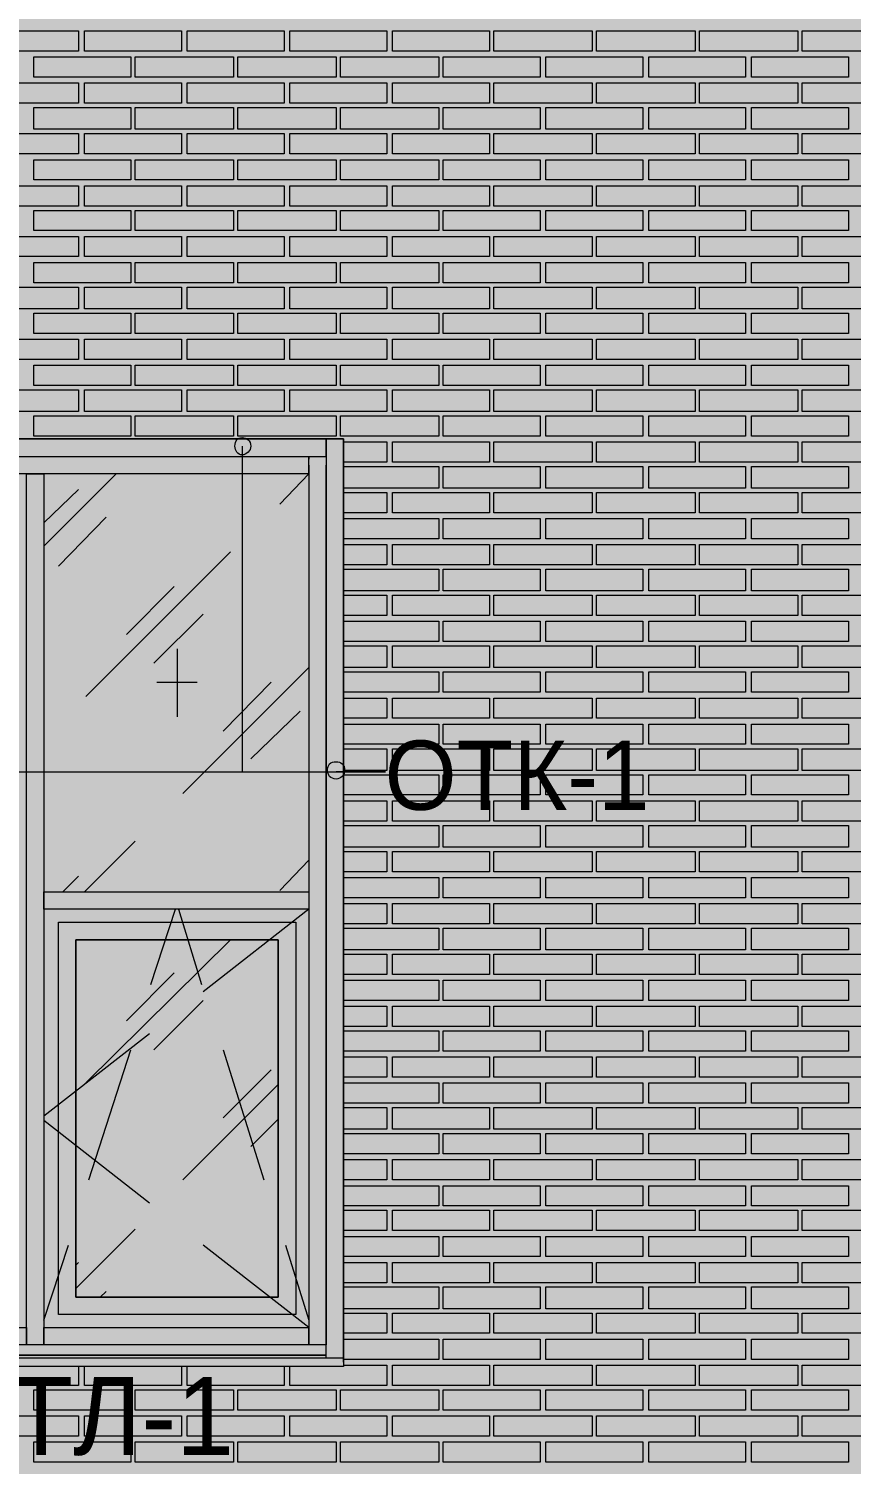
# Model space of a CAD drawing. Header units: millimetres. Extents: x -28928 to 100580, y -22867 to 36490.
# Drawn here: x 71995 to 74400, y 16595 to 20792 of the extents above; entities that cross this region are included whole.
import ezdxf

# ---------------------------------------------------------------- set-up
doc = ezdxf.new("R2010")
doc.units = ezdxf.units.MM
doc.layers.add('PDF _Геометрия', color=7, linetype='Continuous', true_color=0x8f8e8d)
doc.layers.add('PDF _Сплошная заливка', color=7, linetype='Continuous', true_color=0xffffff)
doc.layers.add('PDF _Текст', color=7, linetype='Continuous')

msp = doc.modelspace()

# ---------------------------------------------------------------- hatches: boundary and pattern name
at = {"layer": 'PDF _Сплошная заливка', "true_color": 0xdcd6cf, "transparency": 33554559}
msp.add_hatch(color=254, dxfattribs=at).paths.add_polyline_path([(64868.4, 16343.4), (64868.4, 19592.6), (66268.7, 19592.6), (66268.7, 16343.4), (82239.9, 16343.4), (82239.9, 30089.1), (52662.6, 30089.1), (52662.6, 16343.4), (62173.4, 16343.4), (62173.4, 19592.6), (64271.8, 19592.6), (64271.8, 16343.4)])

# ---------------------------------------------------------------- linework, layer by layer
at = {"layer": 'PDF _Геометрия', "lineweight": 9}
for points in [[(72141.1, 20785.7), (72141.1, 20726.4), (71857.6, 20726.4), (71857.6, 20785.7)], [(72441.4, 20785.7), (72441.4, 20726.4), (72158, 20726.4), (72158, 20785.7)], [(72741.8, 20785.7), (72741.8, 20726.4), (72458.4, 20726.4), (72458.4, 20785.7)], [(73042.2, 20785.7), (73042.2, 20726.4), (72758.7, 20726.4), (72758.7, 20785.7)], [(73342.6, 20785.7), (73342.6, 20726.4), (73059.1, 20726.4), (73059.1, 20785.7)], [(73643, 20785.7), (73643, 20726.4), (73355.3, 20726.4), (73355.3, 20785.7)], [(73943.4, 20785.7), (73943.4, 20726.4), (73655.7, 20726.4), (73655.7, 20785.7)], [(74243.7, 20785.7), (74243.7, 20726.4), (73956.1, 20726.4), (73956.1, 20785.7)], [(74539.9, 20785.7), (74539.9, 20726.4), (74256.4, 20726.4), (74256.4, 20785.7)], [(72293.4, 20650.3), (72149.5, 20650.3), (72009.9, 20650.3), (72009.9, 20709.5), (72149.5, 20709.5), (72293.4, 20709.5)], [(72593.7, 20650.3), (72449.9, 20650.3), (72306.1, 20650.3), (72306.1, 20709.5), (72449.9, 20709.5), (72593.7, 20709.5)], [(72894.1, 20650.3), (72750.3, 20650.3), (72606.4, 20650.3), (72606.4, 20709.5), (72750.3, 20709.5), (72894.1, 20709.5)], [(73194.5, 20650.3), (73050.7, 20650.3), (72906.8, 20650.3), (72906.8, 20709.5), (73050.7, 20709.5), (73194.5, 20709.5)], [(73490.7, 20650.3), (73351.1, 20650.3), (73207.2, 20650.3), (73207.2, 20709.5), (73351.1, 20709.5), (73490.7, 20709.5)], [(73791.1, 20650.3), (73651.4, 20650.3), (73507.6, 20650.3), (73507.6, 20709.5), (73651.4, 20709.5), (73791.1, 20709.5)], [(74091.4, 20650.3), (73947.6, 20650.3), (73808, 20650.3), (73808, 20709.5), (73947.6, 20709.5), (74091.4, 20709.5)], [(74391.8, 20650.3), (74248, 20650.3), (74108.4, 20650.3), (74108.4, 20709.5), (74248, 20709.5), (74391.8, 20709.5)], [(72141.1, 20633.4), (72141.1, 20574.1), (71857.6, 20574.1), (71857.6, 20633.4)], [(72441.4, 20633.4), (72441.4, 20574.1), (72158, 20574.1), (72158, 20633.4)], [(72741.8, 20633.4), (72741.8, 20574.1), (72458.4, 20574.1), (72458.4, 20633.4)], [(73042.2, 20633.4), (73042.2, 20574.1), (72758.7, 20574.1), (72758.7, 20633.4)], [(73342.6, 20633.4), (73342.6, 20574.1), (73059.1, 20574.1), (73059.1, 20633.4)], [(73643, 20633.4), (73643, 20574.1), (73355.3, 20574.1), (73355.3, 20633.4)], [(73943.4, 20633.4), (73943.4, 20574.1), (73655.7, 20574.1), (73655.7, 20633.4)], [(74243.7, 20633.4), (74243.7, 20574.1), (73956.1, 20574.1), (73956.1, 20633.4)], [(74539.9, 20633.4), (74539.9, 20574.1), (74256.4, 20574.1), (74256.4, 20633.4)], [(72293.4, 20498), (72149.5, 20498), (72009.9, 20498), (72009.9, 20561.4), (72149.5, 20561.4), (72293.4, 20561.4)], [(72593.7, 20498), (72449.9, 20498), (72306.1, 20498), (72306.1, 20561.4), (72449.9, 20561.4), (72593.7, 20561.4)], [(72894.1, 20498), (72750.3, 20498), (72606.4, 20498), (72606.4, 20561.4), (72750.3, 20561.4), (72894.1, 20561.4)], [(73194.5, 20498), (73050.7, 20498), (72906.8, 20498), (72906.8, 20561.4), (73050.7, 20561.4), (73194.5, 20561.4)], [(73490.7, 20498), (73351.1, 20498), (73207.2, 20498), (73207.2, 20561.4), (73351.1, 20561.4), (73490.7, 20561.4)], [(73791.1, 20498), (73651.4, 20498), (73507.6, 20498), (73507.6, 20561.4), (73651.4, 20561.4), (73791.1, 20561.4)], [(74091.4, 20498), (73947.6, 20498), (73808, 20498), (73808, 20561.4), (73947.6, 20561.4), (74091.4, 20561.4)], [(74391.8, 20498), (74248, 20498), (74108.4, 20498), (74108.4, 20561.4), (74248, 20561.4), (74391.8, 20561.4)], [(72141.1, 20485.3), (72141.1, 20426), (71857.6, 20426), (71857.6, 20485.3)], [(72441.4, 20485.3), (72441.4, 20426), (72158, 20426), (72158, 20485.3)], [(72741.8, 20485.3), (72741.8, 20426), (72458.4, 20426), (72458.4, 20485.3)], [(73042.2, 20485.3), (73042.2, 20426), (72758.7, 20426), (72758.7, 20485.3)], [(73342.6, 20485.3), (73342.6, 20426), (73059.1, 20426), (73059.1, 20485.3)], [(73643, 20485.3), (73643, 20426), (73355.3, 20426), (73355.3, 20485.3)], [(73943.4, 20485.3), (73943.4, 20426), (73655.7, 20426), (73655.7, 20485.3)], [(74243.7, 20485.3), (74243.7, 20426), (73956.1, 20426), (73956.1, 20485.3)], [(74539.9, 20485.3), (74539.9, 20426), (74256.4, 20426), (74256.4, 20485.3)], [(72293.4, 20349.9), (72149.5, 20349.9), (72009.9, 20349.9), (72009.9, 20409.1), (72149.5, 20409.1), (72293.4, 20409.1)], [(72593.7, 20349.9), (72449.9, 20349.9), (72306.1, 20349.9), (72306.1, 20409.1), (72449.9, 20409.1), (72593.7, 20409.1)], [(72894.1, 20349.9), (72750.3, 20349.9), (72606.4, 20349.9), (72606.4, 20409.1), (72750.3, 20409.1), (72894.1, 20409.1)], [(73194.5, 20349.9), (73050.7, 20349.9), (72906.8, 20349.9), (72906.8, 20409.1), (73050.7, 20409.1), (73194.5, 20409.1)], [(73490.7, 20349.9), (73351.1, 20349.9), (73207.2, 20349.9), (73207.2, 20409.1), (73351.1, 20409.1), (73490.7, 20409.1)], [(73791.1, 20349.9), (73651.4, 20349.9), (73507.6, 20349.9), (73507.6, 20409.1), (73651.4, 20409.1), (73791.1, 20409.1)], [(74091.4, 20349.9), (73947.6, 20349.9), (73808, 20349.9), (73808, 20409.1), (73947.6, 20409.1), (74091.4, 20409.1)], [(74391.8, 20349.9), (74248, 20349.9), (74108.4, 20349.9), (74108.4, 20409.1), (74248, 20409.1), (74391.8, 20409.1)], [(72141.1, 20333), (72141.1, 20273.7), (71857.6, 20273.7), (71857.6, 20333)], [(72441.4, 20333), (72441.4, 20273.7), (72158, 20273.7), (72158, 20333)], [(72741.8, 20333), (72741.8, 20273.7), (72458.4, 20273.7), (72458.4, 20333)], [(73042.2, 20333), (73042.2, 20273.7), (72758.7, 20273.7), (72758.7, 20333)], [(73342.6, 20333), (73342.6, 20273.7), (73059.1, 20273.7), (73059.1, 20333)], [(73643, 20333), (73643, 20273.7), (73355.3, 20273.7), (73355.3, 20333)], [(73943.4, 20333), (73943.4, 20273.7), (73655.7, 20273.7), (73655.7, 20333)], [(74243.7, 20333), (74243.7, 20273.7), (73956.1, 20273.7), (73956.1, 20333)], [(74539.9, 20333), (74539.9, 20273.7), (74256.4, 20273.7), (74256.4, 20333)], [(72293.4, 20201.8), (72149.5, 20201.8), (72009.9, 20201.8), (72009.9, 20261), (72149.5, 20261), (72293.4, 20261)], [(72593.7, 20201.8), (72449.9, 20201.8), (72306.1, 20201.8), (72306.1, 20261), (72449.9, 20261), (72593.7, 20261)], [(72894.1, 20201.8), (72750.3, 20201.8), (72606.4, 20201.8), (72606.4, 20261), (72750.3, 20261), (72894.1, 20261)], [(73194.5, 20201.8), (73050.7, 20201.8), (72906.8, 20201.8), (72906.8, 20261), (73050.7, 20261), (73194.5, 20261)], [(73490.7, 20201.8), (73351.1, 20201.8), (73207.2, 20201.8), (73207.2, 20261), (73351.1, 20261), (73490.7, 20261)], [(73791.1, 20201.8), (73651.4, 20201.8), (73507.6, 20201.8), (73507.6, 20261), (73651.4, 20261), (73791.1, 20261)], [(74091.4, 20201.8), (73947.6, 20201.8), (73808, 20201.8), (73808, 20261), (73947.6, 20261), (74091.4, 20261)], [(74391.8, 20201.8), (74248, 20201.8), (74108.4, 20201.8), (74108.4, 20261), (74248, 20261), (74391.8, 20261)], [(72141.1, 20184.9), (72141.1, 20125.7), (71857.6, 20125.7), (71857.6, 20184.9)], [(72441.4, 20184.9), (72441.4, 20125.7), (72158, 20125.7), (72158, 20184.9)], [(72741.8, 20184.9), (72741.8, 20125.7), (72458.4, 20125.7), (72458.4, 20184.9)], [(73042.2, 20184.9), (73042.2, 20125.7), (72758.7, 20125.7), (72758.7, 20184.9)], [(73342.6, 20184.9), (73342.6, 20125.7), (73059.1, 20125.7), (73059.1, 20184.9)], [(73643, 20184.9), (73643, 20125.7), (73355.3, 20125.7), (73355.3, 20184.9)], [(73943.4, 20184.9), (73943.4, 20125.7), (73655.7, 20125.7), (73655.7, 20184.9)], [(74243.7, 20184.9), (74243.7, 20125.7), (73956.1, 20125.7), (73956.1, 20184.9)], [(74539.9, 20184.9), (74539.9, 20125.7), (74256.4, 20125.7), (74256.4, 20184.9)], [(72293.4, 20049.5), (72149.5, 20049.5), (72009.9, 20049.5), (72009.9, 20108.7), (72149.5, 20108.7), (72293.4, 20108.7)], [(72593.7, 20049.5), (72449.9, 20049.5), (72306.1, 20049.5), (72306.1, 20108.7), (72449.9, 20108.7), (72593.7, 20108.7)], [(72894.1, 20049.5), (72750.3, 20049.5), (72606.4, 20049.5), (72606.4, 20108.7), (72750.3, 20108.7), (72894.1, 20108.7)], [(73194.5, 20049.5), (73050.7, 20049.5), (72906.8, 20049.5), (72906.8, 20108.7), (73050.7, 20108.7), (73194.5, 20108.7)], [(73490.7, 20049.5), (73351.1, 20049.5), (73207.2, 20049.5), (73207.2, 20108.7), (73351.1, 20108.7), (73490.7, 20108.7)], [(73791.1, 20049.5), (73651.4, 20049.5), (73507.6, 20049.5), (73507.6, 20108.7), (73651.4, 20108.7), (73791.1, 20108.7)], [(74091.4, 20049.5), (73947.6, 20049.5), (73808, 20049.5), (73808, 20108.7), (73947.6, 20108.7), (74091.4, 20108.7)], [(74391.8, 20049.5), (74248, 20049.5), (74108.4, 20049.5), (74108.4, 20108.7), (74248, 20108.7), (74391.8, 20108.7)], [(72141.1, 20036.8), (72141.1, 19973.4), (71857.6, 19973.4), (71857.6, 20036.8)], [(72441.4, 20036.8), (72441.4, 19973.4), (72158, 19973.4), (72158, 20036.8)], [(72741.8, 20036.8), (72741.8, 19973.4), (72458.4, 19973.4), (72458.4, 20036.8)], [(73042.2, 20036.8), (73042.2, 19973.4), (72758.7, 19973.4), (72758.7, 20036.8)], [(73342.6, 20036.8), (73342.6, 19973.4), (73059.1, 19973.4), (73059.1, 20036.8)], [(73643, 20036.8), (73643, 19973.4), (73355.3, 19973.4), (73355.3, 20036.8)], [(73943.4, 20036.8), (73943.4, 19973.4), (73655.7, 19973.4), (73655.7, 20036.8)], [(74243.7, 20036.8), (74243.7, 19973.4), (73956.1, 19973.4), (73956.1, 20036.8)], [(74539.9, 20036.8), (74539.9, 19973.4), (74256.4, 19973.4), (74256.4, 20036.8)], [(72293.4, 19901.4), (72149.5, 19901.4), (72009.9, 19901.4), (72009.9, 19960.7), (72149.5, 19960.7), (72293.4, 19960.7)], [(72593.7, 19901.4), (72449.9, 19901.4), (72306.1, 19901.4), (72306.1, 19960.7), (72449.9, 19960.7), (72593.7, 19960.7)], [(72894.1, 19901.4), (72750.3, 19901.4), (72606.4, 19901.4), (72606.4, 19960.7), (72750.3, 19960.7), (72894.1, 19960.7)], [(73194.5, 19901.4), (73050.7, 19901.4), (72906.8, 19901.4), (72906.8, 19960.7), (73050.7, 19960.7), (73194.5, 19960.7)], [(73490.7, 19901.4), (73351.1, 19901.4), (73207.2, 19901.4), (73207.2, 19960.7), (73351.1, 19960.7), (73490.7, 19960.7)], [(73791.1, 19901.4), (73651.4, 19901.4), (73507.6, 19901.4), (73507.6, 19960.7), (73651.4, 19960.7), (73791.1, 19960.7)], [(74091.4, 19901.4), (73947.6, 19901.4), (73808, 19901.4), (73808, 19960.7), (73947.6, 19960.7), (74091.4, 19960.7)], [(74391.8, 19901.4), (74248, 19901.4), (74108.4, 19901.4), (74108.4, 19960.7), (74248, 19960.7), (74391.8, 19960.7)], [(72141.1, 19884.5), (72141.1, 19825.3), (71857.6, 19825.3), (71857.6, 19884.5)], [(72441.4, 19884.5), (72441.4, 19825.3), (72158, 19825.3), (72158, 19884.5)], [(72741.8, 19884.5), (72741.8, 19825.3), (72458.4, 19825.3), (72458.4, 19884.5)], [(73042.2, 19884.5), (73042.2, 19825.3), (72758.7, 19825.3), (72758.7, 19884.5)], [(73342.6, 19884.5), (73342.6, 19825.3), (73059.1, 19825.3), (73059.1, 19884.5)], [(73643, 19884.5), (73643, 19825.3), (73355.3, 19825.3), (73355.3, 19884.5)], [(73943.4, 19884.5), (73943.4, 19825.3), (73655.7, 19825.3), (73655.7, 19884.5)], [(74243.7, 19884.5), (74243.7, 19825.3), (73956.1, 19825.3), (73956.1, 19884.5)], [(74539.9, 19884.5), (74539.9, 19825.3), (74256.4, 19825.3), (74256.4, 19884.5)], [(72293.4, 19749.1), (72149.5, 19749.1), (72009.9, 19749.1), (72009.9, 19808.4), (72149.5, 19808.4), (72293.4, 19808.4)], [(72593.7, 19749.1), (72449.9, 19749.1), (72306.1, 19749.1), (72306.1, 19808.4), (72449.9, 19808.4), (72593.7, 19808.4)], [(72894.1, 19749.1), (72750.3, 19749.1), (72606.4, 19749.1), (72606.4, 19808.4), (72750.3, 19808.4), (72894.1, 19808.4)], [(73194.5, 19749.1), (73050.7, 19749.1), (72906.8, 19749.1), (72906.8, 19808.4), (73050.7, 19808.4), (73194.5, 19808.4)], [(73490.7, 19749.1), (73351.1, 19749.1), (73207.2, 19749.1), (73207.2, 19808.4), (73351.1, 19808.4), (73490.7, 19808.4)], [(73791.1, 19749.1), (73651.4, 19749.1), (73507.6, 19749.1), (73507.6, 19808.4), (73651.4, 19808.4), (73791.1, 19808.4)], [(74091.4, 19749.1), (73947.6, 19749.1), (73808, 19749.1), (73808, 19808.4), (73947.6, 19808.4), (74091.4, 19808.4)], [(74391.8, 19749.1), (74248, 19749.1), (74108.4, 19749.1), (74108.4, 19808.4), (74248, 19808.4), (74391.8, 19808.4)], [(72141.1, 19736.4), (72141.1, 19673), (71857.6, 19673), (71857.6, 19736.4)], [(72441.4, 19736.4), (72441.4, 19673), (72158, 19673), (72158, 19736.4)], [(72741.8, 19736.4), (72741.8, 19673), (72458.4, 19673), (72458.4, 19736.4)], [(73042.2, 19736.4), (73042.2, 19673), (72758.7, 19673), (72758.7, 19736.4)], [(73342.6, 19736.4), (73342.6, 19673), (73059.1, 19673), (73059.1, 19736.4)], [(73643, 19736.4), (73643, 19673), (73355.3, 19673), (73355.3, 19736.4)], [(73943.4, 19736.4), (73943.4, 19673), (73655.7, 19673), (73655.7, 19736.4)], [(74243.7, 19736.4), (74243.7, 19673), (73956.1, 19673), (73956.1, 19736.4)], [(74539.9, 19736.4), (74539.9, 19673), (74256.4, 19673), (74256.4, 19736.4)], [(72293.4, 19601), (72149.5, 19601), (72009.9, 19601), (72009.9, 19660.3), (72149.5, 19660.3), (72293.4, 19660.3)], [(72593.7, 19601), (72449.9, 19601), (72306.1, 19601), (72306.1, 19660.3), (72449.9, 19660.3), (72593.7, 19660.3)], [(72894.1, 19601), (72750.3, 19601), (72606.4, 19601), (72606.4, 19660.3), (72750.3, 19660.3), (72894.1, 19660.3)], [(73194.5, 19601), (73050.7, 19601), (72906.8, 19601), (72906.8, 19660.3), (73050.7, 19660.3), (73194.5, 19660.3)], [(73490.7, 19601), (73351.1, 19601), (73207.2, 19601), (73207.2, 19660.3), (73351.1, 19660.3), (73490.7, 19660.3)], [(73791.1, 19601), (73651.4, 19601), (73507.6, 19601), (73507.6, 19660.3), (73651.4, 19660.3), (73791.1, 19660.3)], [(74091.4, 19601), (73947.6, 19601), (73808, 19601), (73808, 19660.3), (73947.6, 19660.3), (74091.4, 19660.3)], [(74391.8, 19601), (74248, 19601), (74108.4, 19601), (74108.4, 19660.3), (74248, 19660.3), (74391.8, 19660.3)], [(73342.6, 19584.1), (73342.6, 19524.9), (73059.1, 19524.9), (73059.1, 19584.1)], [(73643, 19584.1), (73643, 19524.9), (73355.3, 19524.9), (73355.3, 19584.1)], [(73943.4, 19584.1), (73943.4, 19524.9), (73655.7, 19524.9), (73655.7, 19584.1)], [(74243.7, 19584.1), (74243.7, 19524.9), (73956.1, 19524.9), (73956.1, 19584.1)], [(74539.9, 19584.1), (74539.9, 19524.9), (74256.4, 19524.9), (74256.4, 19584.1)], [(73490.7, 19448.7), (73351.1, 19448.7), (73207.2, 19448.7), (73207.2, 19512.2), (73351.1, 19512.2), (73490.7, 19512.2)], [(73791.1, 19448.7), (73651.4, 19448.7), (73507.6, 19448.7), (73507.6, 19512.2), (73651.4, 19512.2), (73791.1, 19512.2)], [(74091.4, 19448.7), (73947.6, 19448.7), (73808, 19448.7), (73808, 19512.2), (73947.6, 19512.2), (74091.4, 19512.2)], [(74391.8, 19448.7), (74248, 19448.7), (74108.4, 19448.7), (74108.4, 19512.2), (74248, 19512.2), (74391.8, 19512.2)], [(73342.6, 19436), (73342.6, 19376.8), (73059.1, 19376.8), (73059.1, 19436)], [(73643, 19436), (73643, 19376.8), (73355.3, 19376.8), (73355.3, 19436)], [(73943.4, 19436), (73943.4, 19376.8), (73655.7, 19376.8), (73655.7, 19436)], [(74243.7, 19436), (74243.7, 19376.8), (73956.1, 19376.8), (73956.1, 19436)], [(74539.9, 19436), (74539.9, 19376.8), (74256.4, 19376.8), (74256.4, 19436)], [(73490.7, 19300.7), (73351.1, 19300.7), (73207.2, 19300.7), (73207.2, 19359.9), (73351.1, 19359.9), (73490.7, 19359.9)], [(73791.1, 19300.7), (73651.4, 19300.7), (73507.6, 19300.7), (73507.6, 19359.9), (73651.4, 19359.9), (73791.1, 19359.9)], [(74091.4, 19300.7), (73947.6, 19300.7), (73808, 19300.7), (73808, 19359.9), (73947.6, 19359.9), (74091.4, 19359.9)], [(74391.8, 19300.7), (74248, 19300.7), (74108.4, 19300.7), (74108.4, 19359.9), (74248, 19359.9), (74391.8, 19359.9)], [(73342.6, 19283.7), (73342.6, 19224.5), (73059.1, 19224.5), (73059.1, 19283.7)], [(73643, 19283.7), (73643, 19224.5), (73355.3, 19224.5), (73355.3, 19283.7)], [(73943.4, 19283.7), (73943.4, 19224.5), (73655.7, 19224.5), (73655.7, 19283.7)], [(74243.7, 19283.7), (74243.7, 19224.5), (73956.1, 19224.5), (73956.1, 19283.7)], [(74539.9, 19283.7), (74539.9, 19224.5), (74256.4, 19224.5), (74256.4, 19283.7)], [(73490.7, 19148.4), (73351.1, 19148.4), (73207.2, 19148.4), (73207.2, 19211.8), (73351.1, 19211.8), (73490.7, 19211.8)], [(73791.1, 19148.4), (73651.4, 19148.4), (73507.6, 19148.4), (73507.6, 19211.8), (73651.4, 19211.8), (73791.1, 19211.8)], [(74091.4, 19148.4), (73947.6, 19148.4), (73808, 19148.4), (73808, 19211.8), (73947.6, 19211.8), (74091.4, 19211.8)], [(74391.8, 19148.4), (74248, 19148.4), (74108.4, 19148.4), (74108.4, 19211.8), (74248, 19211.8), (74391.8, 19211.8)], [(73342.6, 19135.7), (73342.6, 19076.4), (73059.1, 19076.4), (73059.1, 19135.7)], [(73643, 19135.7), (73643, 19076.4), (73355.3, 19076.4), (73355.3, 19135.7)], [(73943.4, 19135.7), (73943.4, 19076.4), (73655.7, 19076.4), (73655.7, 19135.7)], [(74243.7, 19135.7), (74243.7, 19076.4), (73956.1, 19076.4), (73956.1, 19135.7)], [(74539.9, 19135.7), (74539.9, 19076.4), (74256.4, 19076.4), (74256.4, 19135.7)], [(73490.7, 19000.3), (73351.1, 19000.3), (73207.2, 19000.3), (73207.2, 19059.5), (73351.1, 19059.5), (73490.7, 19059.5)], [(73791.1, 19000.3), (73651.4, 19000.3), (73507.6, 19000.3), (73507.6, 19059.5), (73651.4, 19059.5), (73791.1, 19059.5)], [(74091.4, 19000.3), (73947.6, 19000.3), (73808, 19000.3), (73808, 19059.5), (73947.6, 19059.5), (74091.4, 19059.5)], [(74391.8, 19000.3), (74248, 19000.3), (74108.4, 19000.3), (74108.4, 19059.5), (74248, 19059.5), (74391.8, 19059.5)], [(73342.6, 18987.6), (73342.6, 18924.1), (73059.1, 18924.1), (73059.1, 18987.6)], [(73643, 18987.6), (73643, 18924.1), (73355.3, 18924.1), (73355.3, 18987.6)], [(73943.4, 18987.6), (73943.4, 18924.1), (73655.7, 18924.1), (73655.7, 18987.6)], [(74243.7, 18987.6), (74243.7, 18924.1), (73956.1, 18924.1), (73956.1, 18987.6)], [(74539.9, 18987.6), (74539.9, 18924.1), (74256.4, 18924.1), (74256.4, 18987.6)], [(73490.7, 18852.2), (73351.1, 18852.2), (73207.2, 18852.2), (73207.2, 18911.4), (73351.1, 18911.4), (73490.7, 18911.4)], [(73791.1, 18852.2), (73651.4, 18852.2), (73507.6, 18852.2), (73507.6, 18911.4), (73651.4, 18911.4), (73791.1, 18911.4)], [(74091.4, 18852.2), (73947.6, 18852.2), (73808, 18852.2), (73808, 18911.4), (73947.6, 18911.4), (74091.4, 18911.4)], [(74391.8, 18852.2), (74248, 18852.2), (74108.4, 18852.2), (74108.4, 18911.4), (74248, 18911.4), (74391.8, 18911.4)], [(73342.6, 18835.3), (73342.6, 18776), (73059.1, 18776), (73059.1, 18835.3)], [(73643, 18835.3), (73643, 18776), (73355.3, 18776), (73355.3, 18835.3)], [(73943.4, 18835.3), (73943.4, 18776), (73655.7, 18776), (73655.7, 18835.3)], [(74243.7, 18835.3), (74243.7, 18776), (73956.1, 18776), (73956.1, 18835.3)], [(74539.9, 18835.3), (74539.9, 18776), (74256.4, 18776), (74256.4, 18835.3)], [(73490.7, 18699.9), (73351.1, 18699.9), (73207.2, 18699.9), (73207.2, 18759.1), (73351.1, 18759.1), (73490.7, 18759.1)], [(73791.1, 18699.9), (73651.4, 18699.9), (73507.6, 18699.9), (73507.6, 18759.1), (73651.4, 18759.1), (73791.1, 18759.1)], [(74091.4, 18699.9), (73947.6, 18699.9), (73808, 18699.9), (73808, 18759.1), (73947.6, 18759.1), (74091.4, 18759.1)], [(74391.8, 18699.9), (74248, 18699.9), (74108.4, 18699.9), (74108.4, 18759.1), (74248, 18759.1), (74391.8, 18759.1)], [(73342.6, 18687.2), (73342.6, 18623.7), (73059.1, 18623.7), (73059.1, 18687.2)], [(73643, 18687.2), (73643, 18623.7), (73355.3, 18623.7), (73355.3, 18687.2)], [(73943.4, 18687.2), (73943.4, 18623.7), (73655.7, 18623.7), (73655.7, 18687.2)], [(74243.7, 18687.2), (74243.7, 18623.7), (73956.1, 18623.7), (73956.1, 18687.2)], [(74539.9, 18687.2), (74539.9, 18623.7), (74256.4, 18623.7), (74256.4, 18687.2)], [(73490.7, 18551.8), (73351.1, 18551.8), (73207.2, 18551.8), (73207.2, 18611), (73351.1, 18611), (73490.7, 18611)], [(73791.1, 18551.8), (73651.4, 18551.8), (73507.6, 18551.8), (73507.6, 18611), (73651.4, 18611), (73791.1, 18611)], [(74091.4, 18551.8), (73947.6, 18551.8), (73808, 18551.8), (73808, 18611), (73947.6, 18611), (74091.4, 18611)], [(74391.8, 18551.8), (74248, 18551.8), (74108.4, 18551.8), (74108.4, 18611), (74248, 18611), (74391.8, 18611)], [(73342.6, 18534.9), (73342.6, 18475.7), (73059.1, 18475.7), (73059.1, 18534.9)], [(73643, 18534.9), (73643, 18475.7), (73355.3, 18475.7), (73355.3, 18534.9)], [(73943.4, 18534.9), (73943.4, 18475.7), (73655.7, 18475.7), (73655.7, 18534.9)], [(74243.7, 18534.9), (74243.7, 18475.7), (73956.1, 18475.7), (73956.1, 18534.9)], [(74539.9, 18534.9), (74539.9, 18475.7), (74256.4, 18475.7), (74256.4, 18534.9)], [(73490.7, 18399.5), (73351.1, 18399.5), (73207.2, 18399.5), (73207.2, 18463), (73351.1, 18463), (73490.7, 18463)], [(73791.1, 18399.5), (73651.4, 18399.5), (73507.6, 18399.5), (73507.6, 18463), (73651.4, 18463), (73791.1, 18463)], [(74091.4, 18399.5), (73947.6, 18399.5), (73808, 18399.5), (73808, 18463), (73947.6, 18463), (74091.4, 18463)], [(74391.8, 18399.5), (74248, 18399.5), (74108.4, 18399.5), (74108.4, 18463), (74248, 18463), (74391.8, 18463)], [(73342.6, 18386.8), (73342.6, 18327.6), (73059.1, 18327.6), (73059.1, 18386.8)], [(73643, 18386.8), (73643, 18327.6), (73355.3, 18327.6), (73355.3, 18386.8)], [(73943.4, 18386.8), (73943.4, 18327.6), (73655.7, 18327.6), (73655.7, 18386.8)], [(74243.7, 18386.8), (74243.7, 18327.6), (73956.1, 18327.6), (73956.1, 18386.8)], [(74539.9, 18386.8), (74539.9, 18327.6), (74256.4, 18327.6), (74256.4, 18386.8)], [(73490.7, 18251.4), (73351.1, 18251.4), (73207.2, 18251.4), (73207.2, 18310.7), (73351.1, 18310.7), (73490.7, 18310.7)], [(73791.1, 18251.4), (73651.4, 18251.4), (73507.6, 18251.4), (73507.6, 18310.7), (73651.4, 18310.7), (73791.1, 18310.7)], [(74091.4, 18251.4), (73947.6, 18251.4), (73808, 18251.4), (73808, 18310.7), (73947.6, 18310.7), (74091.4, 18310.7)], [(74391.8, 18251.4), (74248, 18251.4), (74108.4, 18251.4), (74108.4, 18310.7), (74248, 18310.7), (74391.8, 18310.7)], [(73342.6, 18234.5), (73342.6, 18175.3), (73059.1, 18175.3), (73059.1, 18234.5)], [(73643, 18234.5), (73643, 18175.3), (73355.3, 18175.3), (73355.3, 18234.5)], [(73943.4, 18234.5), (73943.4, 18175.3), (73655.7, 18175.3), (73655.7, 18234.5)], [(74243.7, 18234.5), (74243.7, 18175.3), (73956.1, 18175.3), (73956.1, 18234.5)], [(74539.9, 18234.5), (74539.9, 18175.3), (74256.4, 18175.3), (74256.4, 18234.5)], [(73490.7, 18099.1), (73351.1, 18099.1), (73207.2, 18099.1), (73207.2, 18162.6), (73351.1, 18162.6), (73490.7, 18162.6)], [(73791.1, 18099.1), (73651.4, 18099.1), (73507.6, 18099.1), (73507.6, 18162.6), (73651.4, 18162.6), (73791.1, 18162.6)], [(74091.4, 18099.1), (73947.6, 18099.1), (73808, 18099.1), (73808, 18162.6), (73947.6, 18162.6), (74091.4, 18162.6)], [(74391.8, 18099.1), (74248, 18099.1), (74108.4, 18099.1), (74108.4, 18162.6), (74248, 18162.6), (74391.8, 18162.6)], [(73342.6, 18086.4), (73342.6, 18027.2), (73059.1, 18027.2), (73059.1, 18086.4)], [(73643, 18086.4), (73643, 18027.2), (73355.3, 18027.2), (73355.3, 18086.4)], [(73943.4, 18086.4), (73943.4, 18027.2), (73655.7, 18027.2), (73655.7, 18086.4)], [(74243.7, 18086.4), (74243.7, 18027.2), (73956.1, 18027.2), (73956.1, 18086.4)], [(74539.9, 18086.4), (74539.9, 18027.2), (74256.4, 18027.2), (74256.4, 18086.4)], [(73490.7, 17951), (73351.1, 17951), (73207.2, 17951), (73207.2, 18010.3), (73351.1, 18010.3), (73490.7, 18010.3)], [(73791.1, 17951), (73651.4, 17951), (73507.6, 17951), (73507.6, 18010.3), (73651.4, 18010.3), (73791.1, 18010.3)], [(74091.4, 17951), (73947.6, 17951), (73808, 17951), (73808, 18010.3), (73947.6, 18010.3), (74091.4, 18010.3)], [(74391.8, 17951), (74248, 17951), (74108.4, 17951), (74108.4, 18010.3), (74248, 18010.3), (74391.8, 18010.3)], [(73342.6, 17934.1), (73342.6, 17874.9), (73059.1, 17874.9), (73059.1, 17934.1)], [(73643, 17934.1), (73643, 17874.9), (73355.3, 17874.9), (73355.3, 17934.1)], [(73943.4, 17934.1), (73943.4, 17874.9), (73655.7, 17874.9), (73655.7, 17934.1)], [(74243.7, 17934.1), (74243.7, 17874.9), (73956.1, 17874.9), (73956.1, 17934.1)], [(74539.9, 17934.1), (74539.9, 17874.9), (74256.4, 17874.9), (74256.4, 17934.1)], [(73490.7, 17803), (73351.1, 17803), (73207.2, 17803), (73207.2, 17862.2), (73351.1, 17862.2), (73490.7, 17862.2)], [(73791.1, 17803), (73651.4, 17803), (73507.6, 17803), (73507.6, 17862.2), (73651.4, 17862.2), (73791.1, 17862.2)], [(74091.4, 17803), (73947.6, 17803), (73808, 17803), (73808, 17862.2), (73947.6, 17862.2), (74091.4, 17862.2)], [(74391.8, 17803), (74248, 17803), (74108.4, 17803), (74108.4, 17862.2), (74248, 17862.2), (74391.8, 17862.2)], [(73342.6, 17786), (73342.6, 17726.8), (73059.1, 17726.8), (73059.1, 17786)], [(73643, 17786), (73643, 17726.8), (73355.3, 17726.8), (73355.3, 17786)], [(73943.4, 17786), (73943.4, 17726.8), (73655.7, 17726.8), (73655.7, 17786)], [(74243.7, 17786), (74243.7, 17726.8), (73956.1, 17726.8), (73956.1, 17786)], [(74539.9, 17786), (74539.9, 17726.8), (74256.4, 17726.8), (74256.4, 17786)], [(73490.7, 17650.7), (73351.1, 17650.7), (73207.2, 17650.7), (73207.2, 17709.9), (73351.1, 17709.9), (73490.7, 17709.9)], [(73791.1, 17650.7), (73651.4, 17650.7), (73507.6, 17650.7), (73507.6, 17709.9), (73651.4, 17709.9), (73791.1, 17709.9)], [(74091.4, 17650.7), (73947.6, 17650.7), (73808, 17650.7), (73808, 17709.9), (73947.6, 17709.9), (74091.4, 17709.9)], [(74391.8, 17650.7), (74248, 17650.7), (74108.4, 17650.7), (74108.4, 17709.9), (74248, 17709.9), (74391.8, 17709.9)], [(73342.6, 17638), (73342.6, 17574.5), (73059.1, 17574.5), (73059.1, 17638)], [(73643, 17638), (73643, 17574.5), (73355.3, 17574.5), (73355.3, 17638)], [(73943.4, 17638), (73943.4, 17574.5), (73655.7, 17574.5), (73655.7, 17638)], [(74243.7, 17638), (74243.7, 17574.5), (73956.1, 17574.5), (73956.1, 17638)], [(74539.9, 17638), (74539.9, 17574.5), (74256.4, 17574.5), (74256.4, 17638)], [(73490.7, 17502.6), (73351.1, 17502.6), (73207.2, 17502.6), (73207.2, 17561.8), (73351.1, 17561.8), (73490.7, 17561.8)], [(73791.1, 17502.6), (73651.4, 17502.6), (73507.6, 17502.6), (73507.6, 17561.8), (73651.4, 17561.8), (73791.1, 17561.8)], [(74091.4, 17502.6), (73947.6, 17502.6), (73808, 17502.6), (73808, 17561.8), (73947.6, 17561.8), (74091.4, 17561.8)], [(74391.8, 17502.6), (74248, 17502.6), (74108.4, 17502.6), (74108.4, 17561.8), (74248, 17561.8), (74391.8, 17561.8)], [(73342.6, 17485.7), (73342.6, 17426.4), (73059.1, 17426.4), (73059.1, 17485.7)], [(73643, 17485.7), (73643, 17426.4), (73355.3, 17426.4), (73355.3, 17485.7)], [(73943.4, 17485.7), (73943.4, 17426.4), (73655.7, 17426.4), (73655.7, 17485.7)], [(74243.7, 17485.7), (74243.7, 17426.4), (73956.1, 17426.4), (73956.1, 17485.7)], [(74539.9, 17485.7), (74539.9, 17426.4), (74256.4, 17426.4), (74256.4, 17485.7)], [(73490.7, 17350.3), (73351.1, 17350.3), (73207.2, 17350.3), (73207.2, 17409.5), (73351.1, 17409.5), (73490.7, 17409.5)], [(73791.1, 17350.3), (73651.4, 17350.3), (73507.6, 17350.3), (73507.6, 17409.5), (73651.4, 17409.5), (73791.1, 17409.5)], [(74091.4, 17350.3), (73947.6, 17350.3), (73808, 17350.3), (73808, 17409.5), (73947.6, 17409.5), (74091.4, 17409.5)], [(74391.8, 17350.3), (74248, 17350.3), (74108.4, 17350.3), (74108.4, 17409.5), (74248, 17409.5), (74391.8, 17409.5)], [(73342.6, 17337.6), (73342.6, 17278.4), (73059.1, 17278.4), (73059.1, 17337.6)], [(73643, 17337.6), (73643, 17278.4), (73355.3, 17278.4), (73355.3, 17337.6)], [(73943.4, 17337.6), (73943.4, 17278.4), (73655.7, 17278.4), (73655.7, 17337.6)], [(74243.7, 17337.6), (74243.7, 17278.4), (73956.1, 17278.4), (73956.1, 17337.6)], [(74539.9, 17337.6), (74539.9, 17278.4), (74256.4, 17278.4), (74256.4, 17337.6)], [(73490.7, 17202.2), (73351.1, 17202.2), (73207.2, 17202.2), (73207.2, 17261.4), (73351.1, 17261.4), (73490.7, 17261.4)], [(73791.1, 17202.2), (73651.4, 17202.2), (73507.6, 17202.2), (73507.6, 17261.4), (73651.4, 17261.4), (73791.1, 17261.4)], [(74091.4, 17202.2), (73947.6, 17202.2), (73808, 17202.2), (73808, 17261.4), (73947.6, 17261.4), (74091.4, 17261.4)], [(74391.8, 17202.2), (74248, 17202.2), (74108.4, 17202.2), (74108.4, 17261.4), (74248, 17261.4), (74391.8, 17261.4)], [(73342.6, 17185.3), (73342.6, 17126), (73059.1, 17126), (73059.1, 17185.3)], [(73643, 17185.3), (73643, 17126), (73355.3, 17126), (73355.3, 17185.3)], [(73943.4, 17185.3), (73943.4, 17126), (73655.7, 17126), (73655.7, 17185.3)], [(74243.7, 17185.3), (74243.7, 17126), (73956.1, 17126), (73956.1, 17185.3)], [(74539.9, 17185.3), (74539.9, 17126), (74256.4, 17126), (74256.4, 17185.3)], [(73490.7, 17049.9), (73351.1, 17049.9), (73207.2, 17049.9), (73207.2, 17113.4), (73351.1, 17113.4), (73490.7, 17113.4)], [(73791.1, 17049.9), (73651.4, 17049.9), (73507.6, 17049.9), (73507.6, 17113.4), (73651.4, 17113.4), (73791.1, 17113.4)], [(74091.4, 17049.9), (73947.6, 17049.9), (73808, 17049.9), (73808, 17113.4), (73947.6, 17113.4), (74091.4, 17113.4)], [(74391.8, 17049.9), (74248, 17049.9), (74108.4, 17049.9), (74108.4, 17113.4), (74248, 17113.4), (74391.8, 17113.4)], [(73342.6, 17037.2), (73342.6, 16978), (73059.1, 16978), (73059.1, 17037.2)], [(73643, 17037.2), (73643, 16978), (73355.3, 16978), (73355.3, 17037.2)], [(73943.4, 17037.2), (73943.4, 16978), (73655.7, 16978), (73655.7, 17037.2)], [(74243.7, 17037.2), (74243.7, 16978), (73956.1, 16978), (73956.1, 17037.2)], [(74539.9, 17037.2), (74539.9, 16978), (74256.4, 16978), (74256.4, 17037.2)], [(73490.7, 16901.8), (73351.1, 16901.8), (73207.2, 16901.8), (73207.2, 16961), (73351.1, 16961), (73490.7, 16961)], [(73791.1, 16901.8), (73651.4, 16901.8), (73507.6, 16901.8), (73507.6, 16961), (73651.4, 16961), (73791.1, 16961)], [(74091.4, 16901.8), (73947.6, 16901.8), (73808, 16901.8), (73808, 16961), (73947.6, 16961), (74091.4, 16961)], [(74391.8, 16901.8), (74248, 16901.8), (74108.4, 16901.8), (74108.4, 16961), (74248, 16961), (74391.8, 16961)], [(73342.6, 16884.9), (73342.6, 16825.7), (73059.1, 16825.7), (73059.1, 16884.9)], [(73643, 16884.9), (73643, 16825.7), (73355.3, 16825.7), (73355.3, 16884.9)], [(73943.4, 16884.9), (73943.4, 16825.7), (73655.7, 16825.7), (73655.7, 16884.9)], [(74243.7, 16884.9), (74243.7, 16825.7), (73956.1, 16825.7), (73956.1, 16884.9)], [(74539.9, 16884.9), (74539.9, 16825.7), (74256.4, 16825.7), (74256.4, 16884.9)], [(72293.4, 16753.7), (72149.5, 16753.7), (72009.9, 16753.7), (72009.9, 16813), (72149.5, 16813), (72293.4, 16813)], [(72593.7, 16753.7), (72449.9, 16753.7), (72306.1, 16753.7), (72306.1, 16813), (72449.9, 16813), (72593.7, 16813)], [(72894.1, 16753.7), (72750.3, 16753.7), (72606.4, 16753.7), (72606.4, 16813), (72750.3, 16813), (72894.1, 16813)], [(73194.5, 16753.7), (73050.7, 16753.7), (72906.8, 16753.7), (72906.8, 16813), (73050.7, 16813), (73194.5, 16813)], [(73490.7, 16753.7), (73351.1, 16753.7), (73207.2, 16753.7), (73207.2, 16813), (73351.1, 16813), (73490.7, 16813)], [(73791.1, 16753.7), (73651.4, 16753.7), (73507.6, 16753.7), (73507.6, 16813), (73651.4, 16813), (73791.1, 16813)], [(74091.4, 16753.7), (73947.6, 16753.7), (73808, 16753.7), (73808, 16813), (73947.6, 16813), (74091.4, 16813)], [(74391.8, 16753.7), (74248, 16753.7), (74108.4, 16753.7), (74108.4, 16813), (74248, 16813), (74391.8, 16813)], [(72141.1, 16736.8), (72141.1, 16677.6), (71857.6, 16677.6), (71857.6, 16736.8)], [(72441.4, 16736.8), (72441.4, 16677.6), (72158, 16677.6), (72158, 16736.8)], [(72741.8, 16736.8), (72741.8, 16677.6), (72458.4, 16677.6), (72458.4, 16736.8)], [(73042.2, 16736.8), (73042.2, 16677.6), (72758.7, 16677.6), (72758.7, 16736.8)], [(73342.6, 16736.8), (73342.6, 16677.6), (73059.1, 16677.6), (73059.1, 16736.8)], [(73643, 16736.8), (73643, 16677.6), (73355.3, 16677.6), (73355.3, 16736.8)], [(73943.4, 16736.8), (73943.4, 16677.6), (73655.7, 16677.6), (73655.7, 16736.8)], [(74243.7, 16736.8), (74243.7, 16677.6), (73956.1, 16677.6), (73956.1, 16736.8)], [(74539.9, 16736.8), (74539.9, 16677.6), (74256.4, 16677.6), (74256.4, 16736.8)], [(72293.4, 16601.4), (72149.5, 16601.4), (72009.9, 16601.4), (72009.9, 16660.7), (72149.5, 16660.7), (72293.4, 16660.7)], [(72593.7, 16601.4), (72449.9, 16601.4), (72306.1, 16601.4), (72306.1, 16660.7), (72449.9, 16660.7), (72593.7, 16660.7)], [(72894.1, 16601.4), (72750.3, 16601.4), (72606.4, 16601.4), (72606.4, 16660.7), (72750.3, 16660.7), (72894.1, 16660.7)], [(73194.5, 16601.4), (73050.7, 16601.4), (72906.8, 16601.4), (72906.8, 16660.7), (73050.7, 16660.7), (73194.5, 16660.7)], [(73490.7, 16601.4), (73351.1, 16601.4), (73207.2, 16601.4), (73207.2, 16660.7), (73351.1, 16660.7), (73490.7, 16660.7)], [(73791.1, 16601.4), (73651.4, 16601.4), (73507.6, 16601.4), (73507.6, 16660.7), (73651.4, 16660.7), (73791.1, 16660.7)], [(74091.4, 16601.4), (73947.6, 16601.4), (73808, 16601.4), (73808, 16660.7), (73947.6, 16660.7), (74091.4, 16660.7)], [(74391.8, 16601.4), (74248, 16601.4), (74108.4, 16601.4), (74108.4, 16660.7), (74248, 16660.7), (74391.8, 16660.7)]]:
    msp.add_lwpolyline(points, close=True, dxfattribs=at)
at = {"layer": 'PDF _Геометрия', "color": 7, "lineweight": 9}
for points in [[(72813.7, 19491), (72014.1, 19491), (71168, 19491), (71168, 18243), (71168, 19516.4), (71168, 19592.6), (71117.2, 19592.6), (71117.2, 19516.4), (71117.2, 18243), (71117.2, 16969.5), (71117.2, 16893.4), (71117.2, 19592.6), (72915.3, 19592.6), (72915.3, 16893.4), (72915.3, 16969.5), (72915.3, 18243), (72915.3, 19516.4), (72915.3, 19592.6), (72864.5, 19592.6), (72864.5, 19516.4)], [(71168, 16906), (71168, 16969.5), (71168, 18243), (71168, 16944.1), (71214.5, 16944.1), (71214.5, 18243), (71214.5, 19491), (71168, 19491), (71168, 19541.8), (72014.1, 19541.8), (72839.1, 19541.8), (72864.5, 19541.8), (72864.5, 19592.6), (72839.1, 19592.6), (72014.1, 19592.6), (71189.1, 19592.6), (71168, 19592.6), (71168, 19541.8), (71189.1, 19541.8), (72014.1, 19541.8), (72813.7, 19541.8)], [(72619.1, 19571.4), (72619.1, 18619.5), (73038, 18619.5), (72894.1, 18619.5)], [(72813.7, 19516.4), (72813.7, 18243), (72813.7, 16944.1), (72039.5, 16944.1), (72039.5, 16994.9), (72813.7, 16994.9)], [(72864.5, 16906), (72864.5, 16969.5), (72864.5, 18243), (72864.5, 19516.4), (72864.5, 18243), (72864.5, 16944.1), (72813.7, 16944.1), (72813.7, 16994.9), (72504.9, 17236)], [(72729.1, 19402.2), (72813.7, 19491), (72813.7, 19541.8), (72813.7, 19533.4)], [(72039.5, 19279.5), (72251.1, 19491)], [(72039.5, 19347.2), (72141.1, 19444.5)], [(72081.8, 19220.3), (72221.4, 19364.1)], [(72162.2, 18839.5), (72585.3, 19262.6)], [(72280.7, 19021.4), (72420.3, 19161)], [(72361.1, 18936.8), (72504.9, 19080.7)], [(72428.7, 18979.1), (72428.7, 18780.3)], [(72445.7, 18556), (72813.7, 18924.1)], [(72369.5, 18881.8), (72488, 18881.8)], [(72564.1, 18738), (72703.7, 18881.8)], [(72644.5, 18657.6), (72788.4, 18797.2)], [(71146.8, 18619.5), (73038, 18619.5)], [(72158, 18268.4), (72306.1, 18416.4)], [(72729.1, 18272.6), (72813.7, 18361.4)], [(72094.5, 18268.4), (72141.1, 18314.9)], [(72352.6, 17997.6), (72424.5, 18217.6)], [(72433, 18217.6), (72500.7, 17997.6)], [(72813.7, 18217.6), (72504.9, 17976.4)], [(72162.2, 17709.9), (72585.3, 18128.7)], [(72280.7, 17891.8), (72420.3, 18031.4)], [(72361.1, 17807.2), (72504.9, 17951)], [(72348.4, 17853.7), (72039.5, 17612.6)], [(72170.7, 17426.4), (72293.4, 17807.2)], [(72564.1, 17807.2), (72682.6, 17426.4)], [(72564.1, 17608.4), (72703.7, 17748)], [(72445.7, 17426.4), (72724.9, 17705.7)], [(72348.4, 17358.7), (72039.5, 17599.9)], [(72644.5, 17523.7), (72724.9, 17604.1)], [(72132.6, 17109.1), (72306.1, 17282.6)], [(72039.5, 17016), (72111.4, 17236)], [(72746.1, 17236), (72813.7, 17016)], [(72132.6, 17176.8), (72141.1, 17185.3)], [(72204.5, 17083.7), (72221.4, 17100.7)], [(72864.5, 16944.1), (71168, 16944.1)], [(72864.5, 16914.5), (71168, 16914.5), (72864.5, 16914.5)], [(72864.5, 16914.5), (71168, 16914.5)], [(72915.3, 16906), (72915.3, 16906)], [(72915.3, 16884.9), (72915.3, 16880.7)]]:
    msp.add_lwpolyline(points, dxfattribs=at)
at = {"layer": 'PDF _Геометрия', "lineweight": 9}
for points in [[(72915.3, 19584.1), (73042.2, 19584.1), (73042.2, 19524.9), (72915.3, 19524.9)], [(72915.3, 19512.2), (73050.7, 19512.2), (73194.5, 19512.2), (73194.5, 19448.7), (73050.7, 19448.7), (72915.3, 19448.7)], [(72915.3, 19436), (73042.2, 19436), (73042.2, 19376.8), (72915.3, 19376.8)], [(72915.3, 19359.9), (73050.7, 19359.9), (73194.5, 19359.9), (73194.5, 19300.7), (73050.7, 19300.7), (72915.3, 19300.7)], [(72915.3, 19283.7), (73042.2, 19283.7), (73042.2, 19224.5), (72915.3, 19224.5)], [(72915.3, 19211.8), (73050.7, 19211.8), (73194.5, 19211.8), (73194.5, 19148.4), (73050.7, 19148.4), (72915.3, 19148.4)], [(72915.3, 19135.7), (73042.2, 19135.7), (73042.2, 19076.4), (72915.3, 19076.4)], [(72915.3, 19059.5), (73050.7, 19059.5), (73194.5, 19059.5), (73194.5, 19000.3), (73050.7, 19000.3), (72915.3, 19000.3)], [(72915.3, 18987.6), (73042.2, 18987.6), (73042.2, 18924.1), (72915.3, 18924.1)], [(72915.3, 18911.4), (73050.7, 18911.4), (73194.5, 18911.4), (73194.5, 18852.2), (73050.7, 18852.2), (72915.3, 18852.2)], [(72915.3, 18835.3), (73042.2, 18835.3), (73042.2, 18776), (72915.3, 18776)], [(72915.3, 18759.1), (73050.7, 18759.1), (73194.5, 18759.1), (73194.5, 18699.9), (73050.7, 18699.9), (72915.3, 18699.9)], [(72915.3, 18687.2), (73042.2, 18687.2), (73042.2, 18623.7), (72915.3, 18623.7)], [(72915.3, 18611), (73050.7, 18611), (73194.5, 18611), (73194.5, 18551.8), (73050.7, 18551.8), (72915.3, 18551.8)], [(72915.3, 18534.9), (73042.2, 18534.9), (73042.2, 18475.7), (72915.3, 18475.7)], [(72915.3, 18463), (73050.7, 18463), (73194.5, 18463), (73194.5, 18399.5), (73050.7, 18399.5), (72915.3, 18399.5)], [(72915.3, 18386.8), (73042.2, 18386.8), (73042.2, 18327.6), (72915.3, 18327.6)], [(72915.3, 18310.7), (73050.7, 18310.7), (73194.5, 18310.7), (73194.5, 18251.4), (73050.7, 18251.4), (72915.3, 18251.4)], [(72915.3, 18234.5), (73042.2, 18234.5), (73042.2, 18175.3), (72915.3, 18175.3)], [(72915.3, 18162.6), (73050.7, 18162.6), (73194.5, 18162.6), (73194.5, 18099.1), (73050.7, 18099.1), (72915.3, 18099.1)], [(72915.3, 18086.4), (73042.2, 18086.4), (73042.2, 18027.2), (72915.3, 18027.2)], [(72915.3, 18010.3), (73050.7, 18010.3), (73194.5, 18010.3), (73194.5, 17951), (73050.7, 17951), (72915.3, 17951)], [(72915.3, 17934.1), (73042.2, 17934.1), (73042.2, 17874.9), (72915.3, 17874.9)], [(72915.3, 17862.2), (73050.7, 17862.2), (73194.5, 17862.2), (73194.5, 17803), (73050.7, 17803), (72915.3, 17803)], [(72915.3, 17786), (73042.2, 17786), (73042.2, 17726.8), (72915.3, 17726.8)], [(72915.3, 17709.9), (73050.7, 17709.9), (73194.5, 17709.9), (73194.5, 17650.7), (73050.7, 17650.7), (72915.3, 17650.7)], [(72915.3, 17638), (73042.2, 17638), (73042.2, 17574.5), (72915.3, 17574.5)], [(72915.3, 17561.8), (73050.7, 17561.8), (73194.5, 17561.8), (73194.5, 17502.6), (73050.7, 17502.6), (72915.3, 17502.6)], [(72915.3, 17485.7), (73042.2, 17485.7), (73042.2, 17426.4), (72915.3, 17426.4)], [(72915.3, 17409.5), (73050.7, 17409.5), (73194.5, 17409.5), (73194.5, 17350.3), (73050.7, 17350.3), (72915.3, 17350.3)], [(72915.3, 17337.6), (73042.2, 17337.6), (73042.2, 17278.4), (72915.3, 17278.4)], [(72915.3, 17261.4), (73050.7, 17261.4), (73194.5, 17261.4), (73194.5, 17202.2), (73050.7, 17202.2), (72915.3, 17202.2)], [(72915.3, 17185.3), (73042.2, 17185.3), (73042.2, 17126), (72915.3, 17126)], [(72915.3, 17113.4), (73050.7, 17113.4), (73194.5, 17113.4), (73194.5, 17049.9), (73050.7, 17049.9), (72915.3, 17049.9)], [(72915.3, 17037.2), (73042.2, 17037.2), (73042.2, 16978), (72915.3, 16978)], [(72915.3, 16961), (73050.7, 16961), (73194.5, 16961), (73194.5, 16901.8), (73050.7, 16901.8), (72915.3, 16901.8)], [(72141.1, 16880.7), (72141.1, 16825.7), (71857.6, 16825.7), (71857.6, 16880.7)], [(72441.4, 16880.7), (72441.4, 16825.7), (72158, 16825.7), (72158, 16880.7)], [(72741.8, 16880.7), (72741.8, 16825.7), (72458.4, 16825.7), (72458.4, 16880.7)], [(72915.3, 16884.9), (73042.2, 16884.9), (73042.2, 16825.7), (72758.7, 16825.7), (72758.7, 16880.7)]]:
    msp.add_lwpolyline(points, dxfattribs=at)
at = {"layer": 'PDF _Геометрия', "color": 7, "lineweight": 9}
for points in [[(72039.5, 16944.1), (71988.7, 16944.1), (71214.5, 16944.1), (71214.5, 16994.9), (71988.7, 16994.9), (71988.7, 16944.1), (71988.7, 18243), (71988.7, 19491), (72039.5, 19491), (72039.5, 18243)], [(72813.7, 18217.6), (72039.5, 18217.6), (72039.5, 18268.4), (72813.7, 18268.4)], [(72081.8, 18179.5), (72775.7, 18179.5), (72775.7, 17033), (72081.8, 17033)], [(72775.7, 18179.5), (72775.7, 17033), (72081.8, 17033), (72081.8, 18179.5)], [(72724.9, 18128.7), (72132.6, 18128.7), (72132.6, 17083.7), (72724.9, 17083.7)], [(72132.6, 17083.7), (72132.6, 18128.7), (72724.9, 18128.7), (72724.9, 17083.7)], [(72915.3, 16880.7), (71117.2, 16880.7), (71117.2, 16906), (72915.3, 16906)]]:
    msp.add_lwpolyline(points, close=True, dxfattribs=at)
for points in [[(72598, 19571.4), (72598, 19588.4), (72606.4, 19596.8), (72619.1, 19596.8)], [(72598, 19571.4), (72598, 19588.4), (72606.4, 19596.8), (72619.1, 19596.8)], [(72619.1, 19546), (72606.4, 19546), (72598, 19558.7), (72598, 19571.4)], [(72619.1, 19546), (72606.4, 19546), (72598, 19558.7), (72598, 19571.4)], [(72619.1, 19596.8), (72631.8, 19596.8), (72644.5, 19588.4), (72644.5, 19571.4)], [(72619.1, 19596.8), (72631.8, 19596.8), (72644.5, 19588.4), (72644.5, 19571.4)], [(72644.5, 19571.4), (72644.5, 19558.7), (72631.8, 19546), (72619.1, 19546)], [(72644.5, 19571.4), (72644.5, 19558.7), (72631.8, 19546), (72619.1, 19546)], [(72868.7, 18623.7), (72868.7, 18640.7), (72877.2, 18649.1), (72894.1, 18649.1)], [(72868.7, 18623.7), (72868.7, 18640.7), (72877.2, 18649.1), (72894.1, 18649.1)], [(72894.1, 18649.1), (72906.8, 18649.1), (72919.5, 18640.7), (72919.5, 18623.7)], [(72894.1, 18649.1), (72906.8, 18649.1), (72919.5, 18640.7), (72919.5, 18623.7)], [(72894.1, 18598.4), (72877.2, 18598.4), (72868.7, 18611), (72868.7, 18623.7)], [(72894.1, 18598.4), (72877.2, 18598.4), (72868.7, 18611), (72868.7, 18623.7)], [(72919.5, 18623.7), (72919.5, 18611), (72906.8, 18598.4), (72894.1, 18598.4)], [(72919.5, 18623.7), (72919.5, 18611), (72906.8, 18598.4), (72894.1, 18598.4)]]:
    msp.add_open_spline(points, degree=3, dxfattribs=at)
at = {"layer": 'PDF _Сплошная заливка', "lineweight": 9, "transparency": 33554559}
for points in [[(72039.5, 19491), (72039.5, 18268.4), (72813.7, 19491), (72813.7, 18268.4)], [(72132.6, 18128.7), (72132.6, 17083.7), (72724.9, 18128.7), (72724.9, 17083.7)]]:
    msp.add_solid(points, dxfattribs=at)

# ---------------------------------------------------------------- texts
at = {"layer": 'PDF _Текст', "attachment_point": 4, "style": ''}
for s, insert, char_height in [('ОТК-1', (73035.7, 18608.2), 202.56), ('ОТЛ-1', (71702.2, 16734.6), 227.71)]:
    msp.add_mtext(s, dxfattribs=dict(at, insert=insert, char_height=char_height))

doc.saveas('drawing.dxf')
